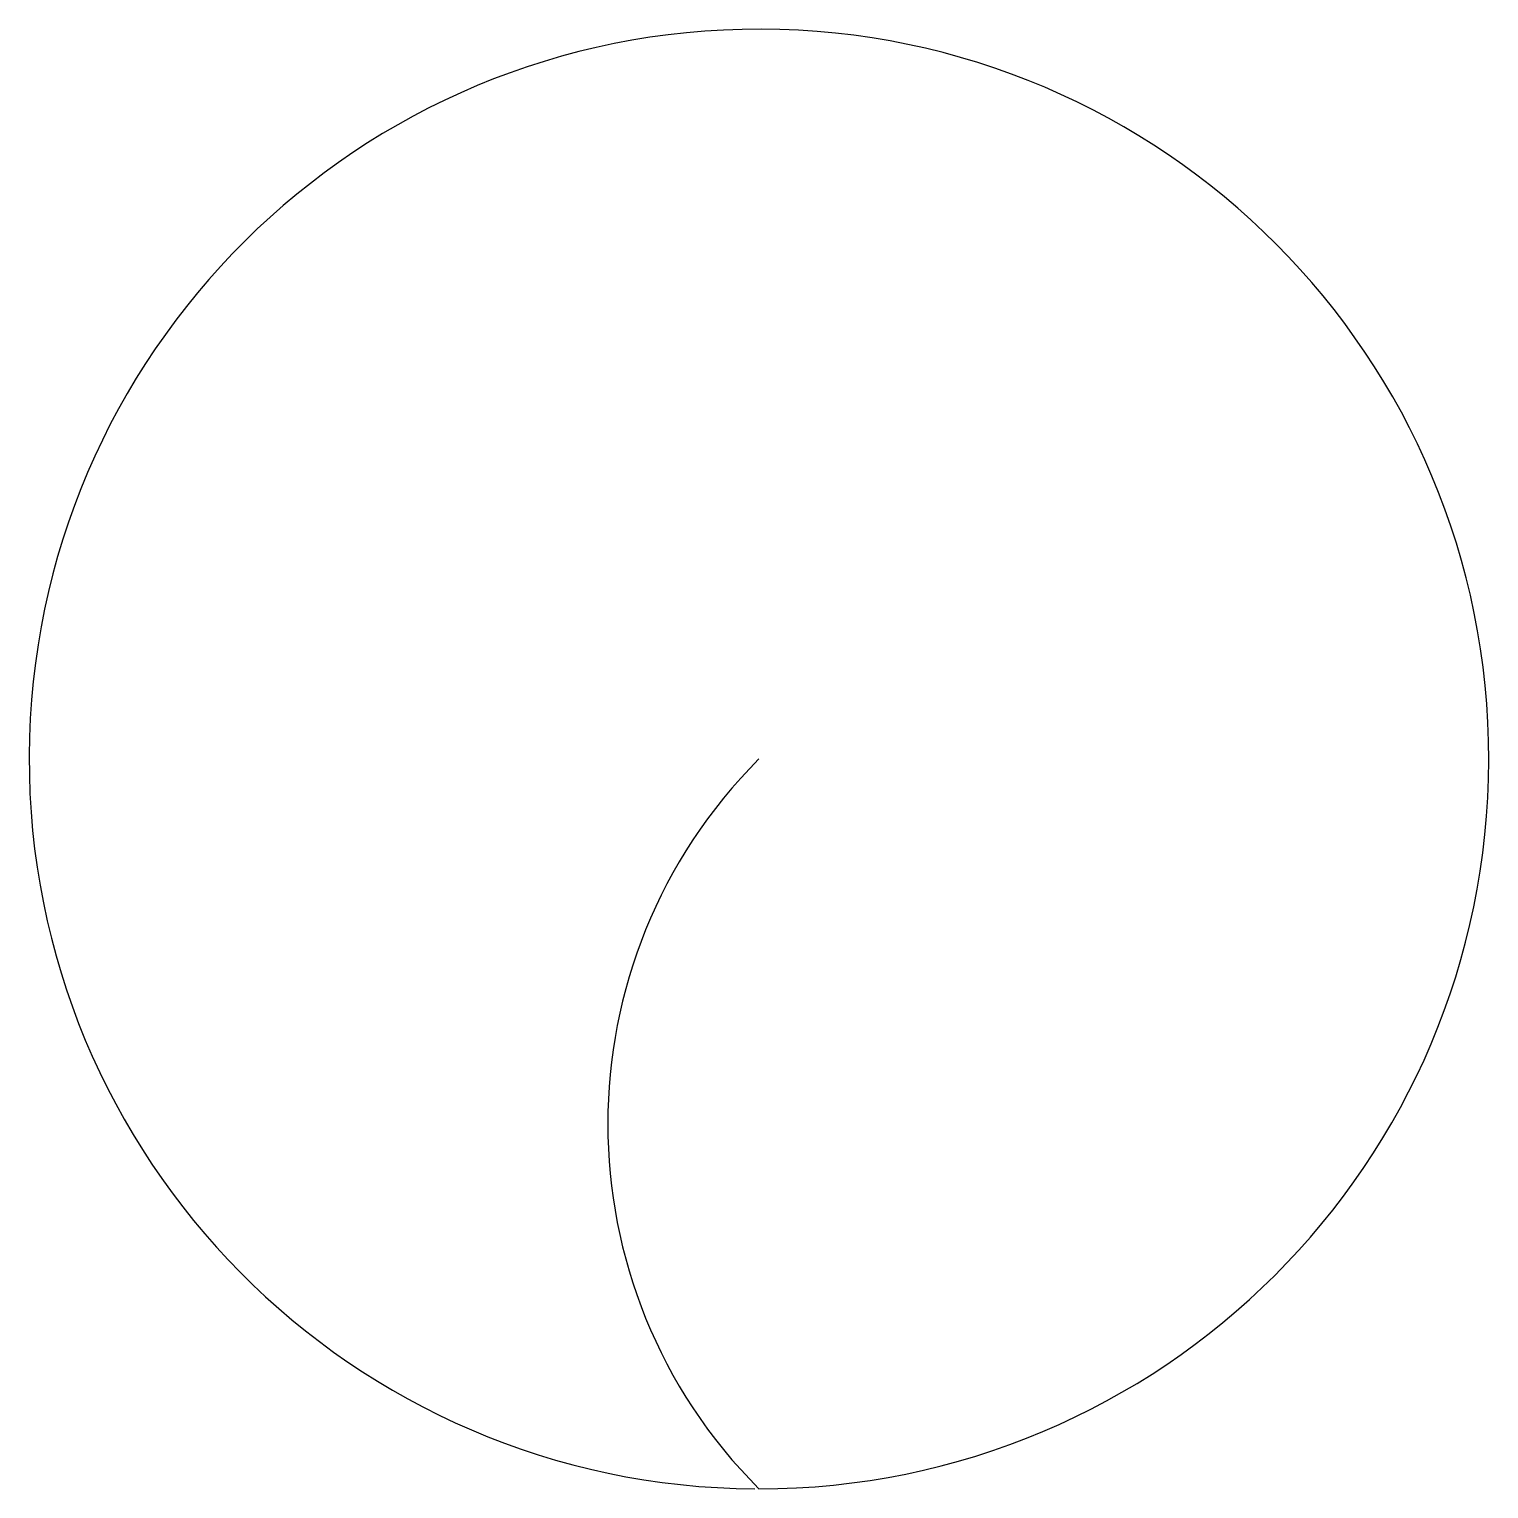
# Model space of a CAD drawing. Header units: inches. Extents: x 64.4 to 82.4, y 57.7 to 75.7.
import ezdxf

# ---------------------------------------------------------------- set-up
doc = ezdxf.new("R2010")
doc.units = ezdxf.units.IN
doc.header["$MEASUREMENT"] = 0

msp = doc.modelspace()

# ---------------------------------------------------------------- linework, layer by layer
msp.add_lwpolyline([(73.38673577192706, 66.68023728613491, 0.4142135623730951), (73.38673577192706, 57.68023728613491, 719.9986111087189), (73.3367359648287, 57.6803761750238)], format="xyb")

doc.saveas('drawing.dxf')
